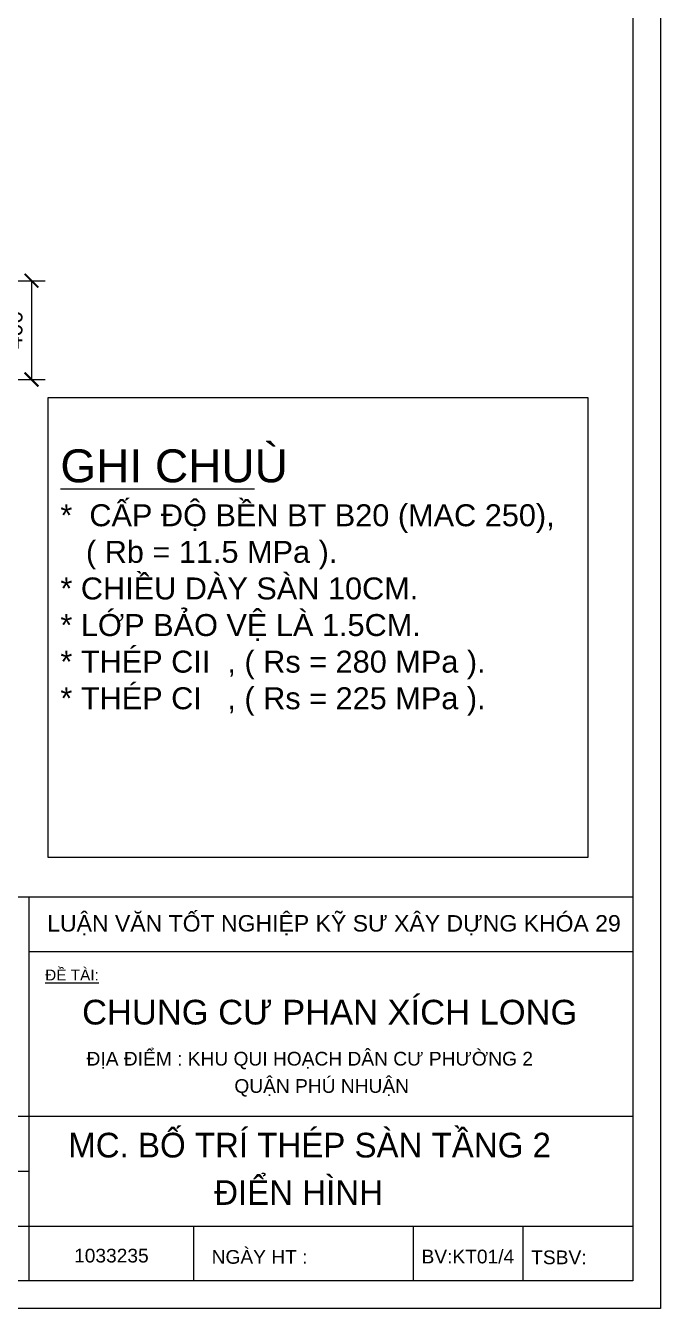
# Model space of a CAD drawing. Extents: x -103300 to -22645, y -943 to 55291.
# Drawn here: x -34208 to -22645, y -943 to 22428 of the extents above; entities that cross this region are included whole.
import ezdxf

# ---------------------------------------------------------------- set-up
doc = ezdxf.new("R2010")
doc.units = 0
doc.header["$LTSCALE"] = 40
doc.layers.get('0').update_dxf_attribs({"linetype": 'CONTINUOUS'})
doc.layers.get('DEFPOINTS').update_dxf_attribs({"linetype": 'CONTINUOUS'})
for name, color, linetype in [('BAO', 3, 'CONTINUOUS'), ('KTHUOT', 6, 'CONTINUOUS'), ('TEXT', 7, 'CONTINUOUS')]:
    doc.layers.add(name, color=color, linetype=linetype)
doc.styles.add('VNI-HELVE', font='VHELVEN.TTF')
doc.styles.add('VNI-TIMES', font='VTIMESN.TTF')
doc.dimstyles.new('D1', dxfattribs={"dimscale": 0, "dimtxt": 300, "dimasz": 250, "dimexe": 250, "dimexo": 0, "dimgap": 160, "dimtad": 1, "dimdec": 0, "dimdsep": 46, "dimtxsty": 'VNI-HELVE', "dimblk1": 'ARCHTICK', "dimblk2": 'ARCHTICK', "dimsah": 1, "dimcen": 2.5, "dimclrd": 6, "dimclre": 6, "dimclrt": 6, "dimadec": 0, "dimazin": 0, "dimtfac": 1, "dimtdec": 0, "dimtmove": 0, "dimatfit": 3, "dimldrblk": 'ARCHTICK', "dimfxl": 0, "dimtolj": 1, "dimtzin": 0, "dimarcsym": 0})

# ---------------------------------------------------------------- blocks, each defined once
blk = doc.blocks.new('_ARCHTICK')
at = {"color": 0, "linetype": 'ByBlock', "const_width": 0.15}
blk.add_lwpolyline([(-0.5, -0.5), (0.5, 0.5)], dxfattribs=at)
blk = doc.blocks.new('*D513')
at = {"layer": 'DEFPOINTS', "color": 0, "linetype": 'Continuous'}
for p in [(-35391, 17781), (-35391, 15981), (-34101, 15981)]:
    blk.add_point(p, dxfattribs=at)
at = {"layer": 'KTHUOT', "color": 6, "linetype": 'Continuous', "lineweight": -2}
for p, q in [((-35391, 17781), (-33851, 17781)), ((-34101, 17781), (-34101, 15981)), ((-35391, 15981), (-33851, 15981))]:
    blk.add_line(p, q, dxfattribs=at)
at = {"layer": 'KTHUOT', "color": 6, "linetype": 'Continuous', "lineweight": -2, "xscale": 250, "yscale": 250, "zscale": 250}
for p, rotation in [((-34101, 17781), 90), ((-34101, 15981), 270)]:
    blk.add_blockref('_ARCHTICK', p, dxfattribs=dict(at, rotation=rotation))
at = {"layer": 'KTHUOT', "color": 6, "linetype": 'Continuous', "insert": (-34415, 16881), "char_height": 300, "attachment_point": 5, "rotation": 90, "style": 'VNI-HELVE'}
blk.add_mtext('\\A1;400', dxfattribs=at)

msp = doc.modelspace()

# ---------------------------------------------------------------- linework, layer by layer
at = {"layer": 'BAO'}
for p, q in [((-34145, -443.4), (-34145, 6556.6)), ((-34145, 5556.6), (-23145, 5556.6)), ((-41145, 2556.6), (-23145, 2556.6)), ((-41145, 1556.6), (-34145, 1556.6)), ((-41145, 556.6), (-23145, 556.6)), ((-31145, -443.4), (-31145, 556.6)), ((-27145, -443.4), (-27145, 556.6)), ((-25145, -443.4), (-25145, 556.6))]:
    msp.add_line(p, q, dxfattribs=at)
at = {"layer": 'BAO', "color": 3, "linetype": 'Continuous'}
for points in [[(-22645, -943.4), (-103300.5, -943.4), (-103300.5, 55290.9), (-22645, 55290.9)], [(-23145, -443.4), (-102800.5, -443.4), (-102800.5, 54790.9), (-23145, 54790.9)], [(-33799.2, 15654.6), (-23966.6, 15654.6), (-23966.6, 7269.3), (-33799.2, 7269.3)]]:
    msp.add_lwpolyline(points, close=True, dxfattribs=at)
at = {"layer": 'BAO'}
msp.add_lwpolyline([(-23145, -443.4), (-41145, -443.4), (-41145, 6556.6), (-23145, 6556.6)], close=True, dxfattribs=at)

# ---------------------------------------------------------------- texts
at = {"layer": 'TEXT', "attachment_point": 1}
for s, insert, char_height, width, style in [('{\\LGHI CHU}Ù\\P{\\H0.6667x;*  CAÁP ÑOÄ BEÀN BT B20 (MAC 250),\\P   ( Rb = 11.5 MPa ).\\P* CHIEÀU DAØY SAØN 10CM. \\P* LÔÙP BAÛO VEÄ LAØ 1.5CM.\\P* THEÙP CII  , ( Rs = 280 MPa ).\\H1.75x;           \\P\\H0.5714x;* THEÙP CI   , ( Rs = 225 MPa ).}\\P{\\H1.167x;             }', (-33575.1, 14707.4), 600, 13252.742, 'VNI-HELVE'), ('\\fVNI-Helve|b0|i0|c0|p2;\\LÑEÀ TAØI:', (-33852.4, 5230.2), 200, 1257.188, 'VNI-TIMES'), ('{\\fVNI-Helve|b0|i0|c0|p2;CHUNG CÖ PHAN XÍCH LONG}', (-33180.1, 4678.4), 450, 10463.729, 'VNI-TIMES'), ('ÑÒA ÑIEÅM : KHU QUI HOAÏCH DAÂN CÖ PHÖÔØNG 2', (-33098.2, 3730.4), 250, 9820.32, 'VNI-HELVE'), ('QUAÄN PHUÙ NHUAÄN', (-30405.5, 3233), 250, 4751.768, 'VNI-HELVE'), ('\\pt9900;MC. BOÁ TRÍ THEÙP SAØN TAÀNG 2', (-33431.9, 2255.3), 450, 10463.729, 'VNI-TIMES'), ('\\pt9900;ÑIEÅN HÌNH', (-30773.5, 1391.9), 450, 3570, 'VNI-TIMES'), ('1033235', (-33326, 142.2), 250, 2670.423, 'VNI-HELVE'), ('NGAØY HT :', (-30819.7, 118.4), 250, 3504.93, 'VNI-HELVE'), ('BV:KT01/4', (-26995.6, 125.9), 250, 1757.472, 'VNI-HELVE'), ('TSBV:', (-24997.8, 110.9), 250, 1757.472, 'VNI-HELVE')]:
    msp.add_mtext(s, dxfattribs=dict(at, insert=insert, char_height=char_height, width=width, style=style))
at = {"layer": 'TEXT', "color": 7, "insert": (-28590.5, 6038.9), "char_height": 300, "width": 11435.126, "attachment_point": 5, "style": 'VNI-TIMES'}
msp.add_mtext('{\\fVNI-Helve|b0|i0|c0|p2;LUAÄN VAÊN TOÁT NGHIEÄP KYÕ SÖ XAÂY DÖÏNG KHOÙA 29}', dxfattribs=at)

# ---------------------------------------------------------------- dimensions: what is measured, and where the dimension line sits
at = {"layer": 'KTHUOT', "color": 6, "linetype": 'Continuous'}
dim = msp.add_linear_dim(base=(-34100.5, 15981.3), p1=(-35391.3, 17781.4), p2=(-35391.3, 15981.3), angle=90, text='400', dimstyle='D1', override={"dimscale": 1, "dimlfac": 0.2225}, dxfattribs=at)
dim.commit()
dim.dimension.update_dxf_attribs({"geometry": '*D513', "text_midpoint": (-34414.7, 16881.4)})

doc.saveas('drawing.dxf')
